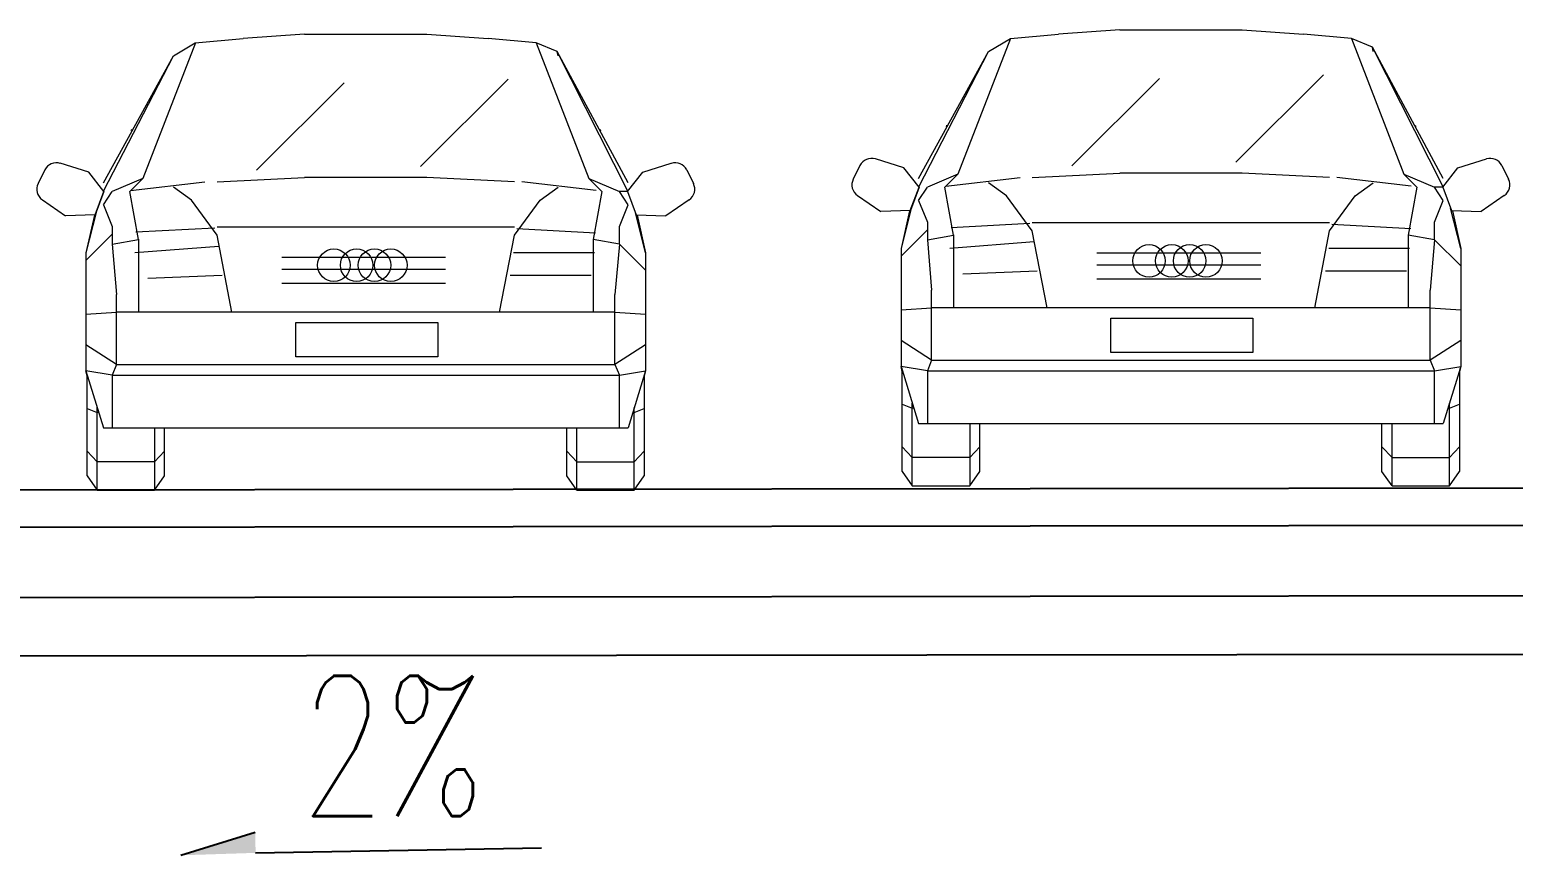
# Model space of a CAD drawing. Header units: millimetres. Extents: x 2 to 5882, y 1831 to 3462.
# Drawn here: x 589.37 to 621.11, y 2691.51 to 2709.16 of the extents above; entities that cross this region are included whole.
import ezdxf

# ---------------------------------------------------------------- set-up
doc = ezdxf.new("R2010")
doc.units = ezdxf.units.MM
doc.layers.add('文字', color=7, linetype='Continuous')
doc.layers.add('车人', color=7, linetype='Continuous', lineweight=9)
doc.styles.get("Standard").update_dxf_attribs({"font": 'simplex1.shx', "width": 0.7, "bigfont": 'hztxt.shx'})

# ---------------------------------------------------------------- blocks, each defined once
blk = doc.blocks.new('mycar')
at = {"layer": '车人', "color": 143}
for p, q in [((-0.7292, 1.9134), (-0.954, 1.3335)), ((-0.823, 1.8568), (-0.7297, 1.9134)), ((-0.7297, 1.9134), (-0.5239, 1.9317)), ((-0.2619, 1.9506), (-0.5239, 1.9317)), ((-0.2619, 1.9506), (0.2619, 1.9506)), ((0.2619, 1.9506), (0.5239, 1.9317)), ((0.7292, 1.9134), (0.5239, 1.9317)), ((0.7292, 1.9134), (0.954, 1.3335)), ((0.819, 1.8757), (0.7292, 1.9134)), ((-1.1221, 1.3146), (-0.823, 1.8568)), ((-1.1216, 1.2789), (-0.823, 1.8568)), ((1.1221, 1.3146), (0.819, 1.8757)), ((1.1216, 1.2789), (0.819, 1.8757)), ((0.823, 1.8568), (0.819, 1.8757)), ((-1.0023, 1.5419), (-1.0046, 1.5373)), ((1.0023, 1.5419), (1.0046, 1.5373)), ((-1.1851, 1.3598), (-1.307, 1.3977)), ((1.1851, 1.3598), (1.307, 1.3977)), ((-1.3734, 1.3693), (-1.4019, 1.3116)), ((-1.1201, 1.2774), (-1.1851, 1.3598)), ((-0.954, 1.3335), (-1.0849, 1.2774)), ((-1.01, 1.2774), (-0.954, 1.3335)), ((-0.636, 1.319), (-0.2619, 1.3378)), ((0.2619, 1.3378), (-0.2619, 1.3378)), ((0.636, 1.319), (0.2619, 1.3378)), ((1.01, 1.2774), (0.954, 1.3335)), ((0.954, 1.3335), (1.0849, 1.2774)), ((1.1201, 1.2774), (1.1851, 1.3598)), ((1.3734, 1.3693), (1.4019, 1.3116)), ((-1.1578, 1.1772), (-1.1201, 1.2774)), ((-1.1201, 1.2774), (-1.1574, 1.1772)), ((-1.1226, 1.2209), (-1.0849, 1.2774)), ((-0.9728, 1.0715), (-1.01, 1.2774)), ((-1.0062, 1.2818), (-0.6882, 1.319)), ((-0.7461, 1.2397), (-0.823, 1.2958)), ((0.9853, 1.2818), (0.6673, 1.319)), ((0.7461, 1.2397), (0.823, 1.2958)), ((1.01, 1.2774), (0.9728, 1.0715)), ((1.1201, 1.2774), (1.0849, 1.2774)), ((1.1221, 1.2209), (1.0849, 1.2774)), ((1.1201, 1.2774), (1.1574, 1.1772)), ((-1.3836, 1.2412), (-1.2843, 1.1727)), ((-1.1226, 1.2209), (-1.0849, 1.1276)), ((-0.636, 1.0899), (-0.7461, 1.2397)), ((0.636, 1.0899), (0.7461, 1.2397)), ((1.0849, 1.1276), (1.1221, 1.2209)), ((1.3836, 1.2412), (1.2843, 1.1727)), ((-1.1574, 1.1772), (-1.2843, 1.1727)), ((-1.1539, 1.1876), (-1.1975, 1.0155)), ((-1.1613, 1.1767), (-1.1975, 1.0155)), ((1.197, 1.0155), (1.1534, 1.1876)), ((1.1574, 1.1772), (1.2843, 1.1727)), ((1.1613, 1.1767), (1.197, 1.0155)), ((-1.0849, 1.0941), (-1.1975, 0.982)), ((-1.0849, 1.1276), (-1.0849, 1.0527)), ((-0.9832, 1.1042), (-0.6464, 1.1226)), ((-0.5728, 0.7607), (-0.6365, 1.0899)), ((-0.636, 1.126), (0.636, 1.126)), ((0.5723, 0.7607), (0.636, 1.0899)), ((0.9832, 1.099), (0.6464, 1.1174)), ((1.0849, 1.0527), (1.0849, 1.1276)), ((-1.0849, 1.0527), (-0.9728, 1.0715)), ((-1.0849, 1.0527), (-1.0666, 0.8369)), ((-0.9728, 1.0732), (-0.9728, 0.7607)), ((0.9728, 1.0732), (0.9728, 0.7607)), ((1.0849, 1.0527), (0.9728, 1.0715)), ((1.0849, 1.0527), (1.0661, 0.8369)), ((1.0849, 1.0527), (1.1975, 0.9406)), ((-1.1975, 1.0155), (-1.1975, 0.5105)), ((1.197, 1.0155), (1.197, 0.5105)), ((-1.0666, 0.5377), (-1.0666, 0.8369)), ((1.0661, 0.5377), (1.0661, 0.8369)), ((-1.1975, 0.7523), (-1.0666, 0.7607)), ((1.0661, 0.7607), (-1.0666, 0.7607)), ((1.0661, 0.7607), (1.197, 0.7523)), ((-1.0666, 0.5377), (-1.1975, 0.6218)), ((1.197, 0.6218), (1.0661, 0.5377)), ((-1.1975, 0.5105), (-1.1226, 0.2669)), ((-1.1921, 0.4896), (-1.1975, 0.5105)), ((-1.1975, 0.5105), (-1.1916, 0.4896)), ((-1.0849, 0.4916), (-1.1975, 0.5105)), ((-1.0666, 0.5377), (-1.0849, 0.4916)), ((-1.0666, 0.5377), (1.0661, 0.5377)), ((1.0661, 0.5377), (1.0849, 0.4916)), ((1.0849, 0.4916), (1.197, 0.5105)), ((1.197, 0.5105), (1.1221, 0.2669)), ((1.197, 0.5105), (1.1916, 0.4896)), ((1.1921, 0.4896), (1.197, 0.5105)), ((-1.1921, 0.062), (-1.1921, 0.4926)), ((-1.0849, 0.4916), (1.0849, 0.4916)), ((-1.0849, 0.4916), (-1.0849, 0.2669)), ((1.0849, 0.2669), (1.0849, 0.4916)), ((1.1916, 0.4926), (1.1916, 0.062)), ((-1.1921, 0.3492), (-1.1494, 0.3324)), ((-1.1494, 0), (-1.1494, 0.3537)), ((-1.1425, 0.3324), (-1.1494, 0.3324)), ((1.1489, 0.3324), (1.1425, 0.3324)), ((1.1489, 0), (1.1489, 0.3537)), ((1.1489, 0.3324), (1.1916, 0.3492)), ((-1.1226, 0.2669), (1.1221, 0.2669)), ((-0.9034, 0.2669), (-0.9034, 0)), ((-0.8607, 0.062), (-0.8607, 0.2669)), ((0.8602, 0.062), (0.8602, 0.2669)), ((0.9034, 0), (0.9034, 0.2669)), ((-1.1921, 0.1672), (-1.1494, 0.1215)), ((-0.8607, 0.1672), (-0.9034, 0.1215)), ((0.8602, 0.1672), (0.9034, 0.1215)), ((1.1916, 0.1672), (1.1489, 0.1215)), ((-0.9034, 0.1215), (-1.1494, 0.1215)), ((0.9034, 0.1215), (1.1489, 0.1215)), ((-1.1921, 0.062), (-1.1494, 0)), ((-1.1494, 0), (-0.9034, 0)), ((-0.9034, 0), (-0.8607, 0.062)), ((0.9034, 0), (0.8602, 0.062)), ((0.9034, 0), (1.1489, 0)), ((1.1489, 0), (1.1916, 0.062))]:
    blk.add_line(p, q, dxfattribs=at)
at = {"layer": '车人', "color": 143, "linetype": 'Continuous'}
for p, q in [((-0.4671, 1.3678), (-0.0919, 1.7418)), ((0.2343, 1.384), (0.6094, 1.7581)), ((-0.9885, 1.0165), (-0.6283, 1.0442)), ((0.6322, 1.0165), (0.9785, 1.0165)), ((-0.3598, 0.9958), (0.3416, 0.9958)), ((-0.9331, 0.906), (-0.6145, 0.9198)), ((-0.3598, 0.9446), (0.3416, 0.9446)), ((0.6183, 0.9198), (0.9646, 0.9198)), ((-0.3598, 0.8849), (0.3416, 0.8849)), ((-0.2995, 0.5708), (-0.2995, 0.7172)), ((-0.2995, 0.7172), (0.3078, 0.7172)), ((0.3078, 0.7172), (0.3078, 0.5708)), ((0.3078, 0.5708), (-0.2995, 0.5708))]:
    blk.add_line(p, q, dxfattribs=at)
at = {"layer": '车人', "color": 143}
for centre in [(-0.1365, 0.9621), (-0.0392, 0.9621), (0.0372, 0.9621), (0.1071, 0.962)]:
    blk.add_circle(centre, 0.0695, dxfattribs=at)
for centre, start, end in [((-1.3235, 1.3446), 72.69439, 153.67335), ((1.3235, 1.3446), 26.32665, 107.30561), ((-1.3521, 1.2869), 153.67335, 235.42206), ((1.3521, 1.2869), 304.57794, 26.32665)]:
    blk.add_arc(centre, 0.0556, start, end, dxfattribs=at)

msp = doc.modelspace()

# ---------------------------------------------------------------- linework, layer by layer
for p, q in [((625.57536, 2699.36511), (588.15659, 2699.31561)), ((625.57536, 2698.56511), (588.15503, 2698.51561)), ((627.5765, 2697.06346), (588.15503, 2697.01561)), ((627.5765, 2695.81346), (588.15503, 2695.76561))]:
    msp.add_line(p, q)
at = {"layer": '文字', "ltscale": 10}
for p, q in [((592.60132, 2691.50984, -0.05458), (594.19486, 2692.00522, -0.05458)), ((594.20238, 2691.56203, -0.05458), (600.32044, 2691.67004, -0.05458))]:
    msp.add_line(p, q, dxfattribs=at)
msp.add_solid([(592.60132, 2691.50984, -0.05458), (594.19486, 2692.00522, -0.05458), (594.20238, 2691.56203, -0.05458)], dxfattribs=at)

# ---------------------------------------------------------------- block references
at = {"xscale": 5, "yscale": 5, "zscale": 5}
for p in [(596.55934, 2699.31561), (613.9978, 2699.40837)]:
    msp.add_blockref('mycar', p, dxfattribs=at)

# ---------------------------------------------------------------- texts
at = {"layer": '文字', "width": 0.7}
msp.add_text('2%', height=3, dxfattribs=at).set_placement((595.16263, 2692.34772))

doc.saveas('drawing.dxf')
